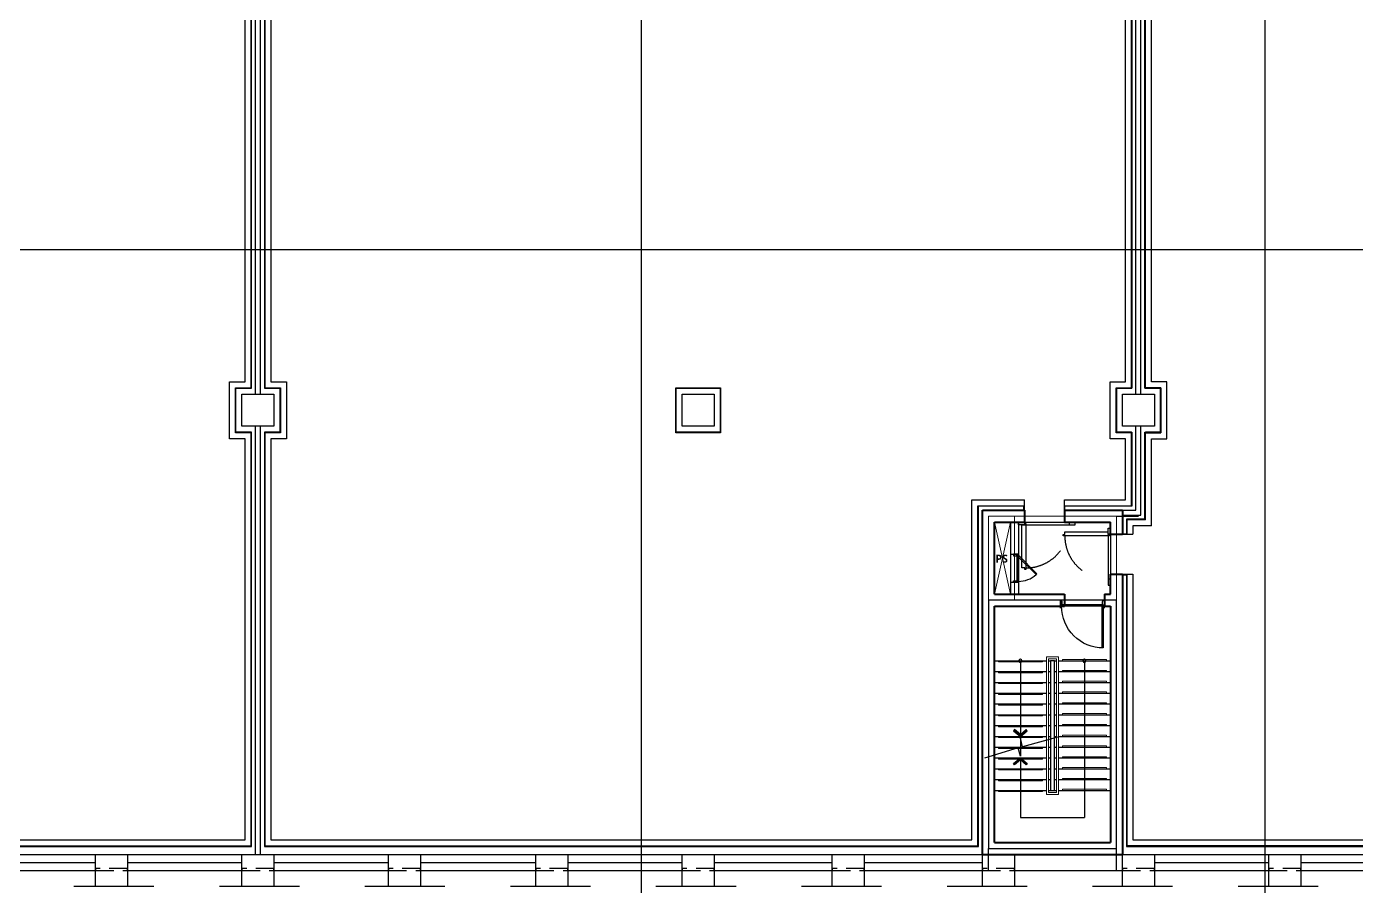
# Model space of a CAD drawing. Header units: millimetres. Extents: x 8456 to 190005487, y 619 to 455456909.
# Drawn here: x 200624 to 205741, y 151478 to 154787 of the extents above; entities that cross this region are included whole.
import ezdxf
from ezdxf.enums import TextEntityAlignment as Align

# ---------------------------------------------------------------- set-up
doc = ezdxf.new("R2010")
doc.units = ezdxf.units.MM
doc.header["$LTSCALE"] = 400
doc.header["$MEASUREMENT"] = 0
for name, pattern in [('CEN', [62, 60, -1, 0, -1]), ('HID', [2, 1.1, -0.9]), ('HIDDEN', [0.375, 0.25, -0.125]), ('XR-평면도$0$CEN', [62, 60, -1, 0, -1]), ('XR-평면도$0$HID', [2, 1.1, -0.9])]:
    doc.linetypes.add(name, pattern=pattern)
doc.layers.get('0').update_dxf_attribs({"linetype": 'CONTINUOUS'})
doc.layers.get('Defpoints').update_dxf_attribs({"color": 153, "linetype": 'CONTINUOUS'})
for name, color, linetype in [('A-DOOR', 4, 'CONTINUOUS'), ('CEN', 1, 'CEN'), ('COL', 2, 'CONTINUOUS'), ('FIN', 5, 'CONTINUOUS'), ('HID', 3, 'HID'), ('WAL', 3, 'CONTINUOUS'), ('WALL', 4, 'CONTINUOUS'), ('석고보드', 4, 'CONTINUOUS'), ('저온단열', 160, 'CONTINUOUS'), ('충돌방지대', 6, 'CONTINUOUS')]:
    doc.layers.add(name, color=color, linetype=linetype)
doc.layers.add('Defpoint', color=161, linetype='CONTINUOUS', plot=False)
for name, color, linetype, lineweight in [('XR-평면도$0$A-AXIS-LINE', 1, 'XR-평면도$0$CEN', 15), ('XR-평면도$0$A-CONC-LIN1', 2, 'CONTINUOUS', 40), ('XR-평면도$0$A-DWXK-OPEN', 1, 'XR-평면도$0$HID', 15), ('XR-평면도$0$A-DWXM-DOOR', 4, 'CONTINUOUS', 25), ('XR-평면도$0$A-SSXK-LEAD', 7, 'CONTINUOUS', 25), ('XR-평면도$0$A-SSXM-STAIR', 7, 'CONTINUOUS', 25), ('XR-평면도$0$A-SSXS-HAND', 6, 'CONTINUOUS', 20), ('XR-평면도$0$A-SSXS-NONS', 8, 'CONTINUOUS', 18), ('XR-평면도$0$A-WAXM-BLOC', 3, 'CONTINUOUS', 25)]:
    doc.layers.add(name, color=color, linetype=linetype, lineweight=lineweight)
doc.styles.add('SH_대대리576', font='')
doc.styles.get('SH_대대리576').set_extended_font_data('NanumGothic', bold=True)

# ---------------------------------------------------------------- blocks, each defined once
blk = doc.blocks.new('A$C2DB436D3')
at = {"color": 8}
for p, q in [((18352.4, 11915.4, 2515.7), (18347.6, 11909.8, 2515.7)), ((18347.6, 11909.8, 2515.7), (18384.5, 11878.6, 2515.7)), ((18384.5, 11888.2, 2515.7), (18352.4, 11915.4, 2515.7)), ((18416.7, 11915.4, 2515.7), (18384.5, 11888.2, 2515.7)), ((18384.5, 11878.6, 2515.7), (18421.5, 11909.8, 2515.7)), ((18421.5, 11909.8, 2515.7), (18416.7, 11915.4, 2515.7)), ((18347.6, 11728.5, 2515.7), (18384.5, 11759.8, 2515.7)), ((18352.4, 11722.9, 2515.7), (18347.6, 11728.5, 2515.7)), ((18384.5, 11750.1, 2515.7), (18352.4, 11722.9, 2515.7)), ((18384.5, 11759.8, 2515.7), (18421.5, 11728.5, 2515.7)), ((18416.7, 11722.9, 2515.7), (18384.5, 11750.1, 2515.7)), ((18421.5, 11728.5, 2515.7), (18416.7, 11722.9, 2515.7))]:
    blk.add_line(p, q, dxfattribs=at)
for points in [[(18384.5, 11888.2, 2515.7), (18384.5, 11878.6, 2515.7), (18352.4, 11915.4, 2515.7), (18347.6, 11909.8, 2515.7)], [(18416.7, 11915.4, 2515.7), (18421.5, 11909.8, 2515.7), (18384.5, 11888.2, 2515.7), (18384.5, 11878.6, 2515.7)], [(18384.5, 11750.1, 2515.7), (18384.5, 11759.8, 2515.7), (18352.4, 11722.9, 2515.7), (18347.6, 11728.5, 2515.7)], [(18416.7, 11722.9, 2515.7), (18421.5, 11728.5, 2515.7), (18384.5, 11750.1, 2515.7), (18384.5, 11759.8, 2515.7)]]:
    blk.add_solid(points, dxfattribs=at)
at = {"layer": 'A-DOOR', "color": 8}
for p, q in [((18406.5, 13055.6, 2515.7), (18652.9, 13055.6, 2515.7)), ((18406.5, 13042.4, 2515.7), (18652.9, 13042.4, 2515.7)), ((18866.3, 12989.6, 2515.7), (18866.3, 12743.2, 2515.7)), ((18879.5, 12989.6, 2515.7), (18879.5, 12743.2, 2515.7))]:
    blk.add_line(p, q, dxfattribs=at)
at = {"layer": 'A-DOOR', "color": 8, "elevation": 2515.7}
for points in [[(18373.5, 13055.6), (18406.5, 13055.6), (18406.5, 13042.4), (18373.5, 13042.4)], [(18685.9, 13055.6), (18652.9, 13055.6), (18652.9, 13042.4), (18685.9, 13042.4)], [(18879.5, 13022.6), (18879.5, 12989.6), (18866.3, 12989.6), (18866.3, 13022.6)], [(18879.5, 12710.2), (18879.5, 12743.2), (18866.3, 12743.2), (18866.3, 12710.2)]]:
    blk.add_lwpolyline(points, close=True, dxfattribs=at)
for points in [[(18408.5, 12795.8), (18408.5, 12804.6), (18393.3, 12804.6), (18393.3, 13040.8), (18408.5, 13040.8), (18408.5, 13049.6), (18415.3, 13049.6), (18415.3, 12795.8), (18408.5, 12795.8)], [(18619.8, 12987.6), (18628.6, 12987.6), (18628.6, 13002.8), (18864.8, 13002.8), (18864.8, 12987.6), (18873.6, 12987.6), (18873.6, 12980.8), (18619.8, 12980.8), (18619.8, 12987.6)]]:
    blk.add_lwpolyline(points, dxfattribs=at)
at = {"layer": 'A-DOOR', "color": 8, "linetype": 'HID', "ltscale": 0.5}
for centre, start, end in [((18415.3, 13042.4, 2515.7), 270, 0), ((18866.3, 12980.8, 2515.7), 180, 270)]:
    blk.add_arc(centre, 237.6, start, end, dxfattribs=at)
at = {"layer": 'CEN', "color": 8}
for p, q in [((18912.5, 13088.6, 2515.7), (19033.5, 13088.6, 2515.7)), ((18208.5, 11141.6, 2515.7), (18208.5, 11262.6, 2515.7)), ((18912.5, 11141.6, 2515.7), (18912.5, 11262.6, 2515.7))]:
    blk.add_line(p, q, dxfattribs=at)
at = {"layer": 'COL', "color": 8}
for p, q in [((14105.5, 13759.6, 2515.7), (14281.5, 13759.6, 2515.7)), ((14105.5, 13583.6, 2515.7), (14105.5, 13759.6, 2515.7)), ((14281.5, 13759.6, 2515.7), (14281.5, 13583.6, 2515.7)), ((16525.5, 13759.6, 2515.7), (16701.5, 13759.6, 2515.7)), ((16525.5, 13583.6, 2515.7), (16525.5, 13759.6, 2515.7)), ((16701.5, 13759.6, 2515.7), (16701.5, 13583.6, 2515.7)), ((18945.5, 13759.6, 2515.7), (19121.5, 13759.6, 2515.7)), ((18945.5, 13583.6, 2515.7), (18945.5, 13759.6, 2515.7)), ((19121.5, 13759.6, 2515.7), (19121.5, 13583.6, 2515.7)), ((14281.5, 13583.6, 2515.7), (14105.5, 13583.6, 2515.7)), ((16701.5, 13583.6, 2515.7), (16525.5, 13583.6, 2515.7)), ((19121.5, 13583.6, 2515.7), (18945.5, 13583.6, 2515.7)), ((13300.3, 11229.6, 2515.7), (13476.3, 11229.6, 2515.7)), ((13300.3, 11053.6, 2515.7), (13300.3, 11229.6, 2515.7)), ((13476.3, 11229.6, 2515.7), (13476.3, 11053.6, 2515.7)), ((14105.5, 11229.6, 2515.7), (14281.5, 11229.6, 2515.7)), ((14105.5, 11053.6, 2515.7), (14105.5, 11229.6, 2515.7)), ((14281.5, 11229.6, 2515.7), (14281.5, 11053.6, 2515.7)), ((14910.7, 11229.6, 2515.7), (15086.7, 11229.6, 2515.7)), ((14910.7, 11053.6, 2515.7), (14910.7, 11229.6, 2515.7)), ((15086.7, 11229.6, 2515.7), (15086.7, 11053.6, 2515.7)), ((15720.3, 11229.6, 2515.7), (15896.3, 11229.6, 2515.7)), ((15720.3, 11053.6, 2515.7), (15720.3, 11229.6, 2515.7)), ((15896.3, 11229.6, 2515.7), (15896.3, 11053.6, 2515.7)), ((16525.5, 11229.6, 2515.7), (16701.5, 11229.6, 2515.7)), ((16525.5, 11053.6, 2515.7), (16525.5, 11229.6, 2515.7)), ((16701.5, 11229.6, 2515.7), (16701.5, 11053.6, 2515.7)), ((17350.5, 11229.6, 2515.7), (17526.5, 11229.6, 2515.7)), ((17350.5, 11053.6, 2515.7), (17350.5, 11229.6, 2515.7)), ((17526.5, 11229.6, 2515.7), (17526.5, 11053.6, 2515.7)), ((18175.5, 11229.6, 2515.7), (18351.5, 11229.6, 2515.7)), ((18175.5, 11053.6, 2515.7), (18175.5, 11229.6, 2515.7)), ((18351.5, 11229.6, 2515.7), (18351.5, 11053.6, 2515.7)), ((18945.5, 11229.6, 2515.7), (19121.5, 11229.6, 2515.7)), ((18945.5, 11053.6, 2515.7), (18945.5, 11229.6, 2515.7)), ((19121.5, 11229.6, 2515.7), (19121.5, 11053.6, 2515.7)), ((19750.7, 11229.6, 2515.7), (19926.7, 11229.6, 2515.7)), ((19750.7, 11053.6, 2515.7), (19750.7, 11229.6, 2515.7)), ((19926.7, 11229.6, 2515.7), (19926.7, 11053.6, 2515.7)), ((12666.7, 11141.6, 2515.7), (13300.3, 11141.6, 2515.7)), ((13476.3, 11141.6, 2515.7), (14105.5, 11141.6, 2515.7)), ((14281.5, 11141.6, 2515.7), (14910.7, 11141.6, 2515.7)), ((15086.7, 11141.6, 2515.7), (15720.3, 11141.6, 2515.7)), ((15896.3, 11141.6, 2515.7), (16525.5, 11141.6, 2515.7)), ((16701.5, 11141.6, 2515.7), (17350.5, 11141.6, 2515.7)), ((17526.5, 11141.6, 2515.7), (18175.5, 11141.6, 2515.7)), ((18351.5, 11141.6, 2515.7), (18945.5, 11141.6, 2515.7)), ((19121.5, 11141.6, 2515.7), (19750.7, 11141.6, 2515.7)), ((19926.7, 11141.6, 2515.7), (20560.3, 11141.6, 2515.7)), ((13476.3, 11053.6, 2515.7), (13300.3, 11053.6, 2515.7)), ((14281.5, 11053.6, 2515.7), (14105.5, 11053.6, 2515.7)), ((15086.7, 11053.6, 2515.7), (14910.7, 11053.6, 2515.7)), ((15896.3, 11053.6, 2515.7), (15720.3, 11053.6, 2515.7)), ((16701.5, 11053.6, 2515.7), (16525.5, 11053.6, 2515.7)), ((17526.5, 11053.6, 2515.7), (17350.5, 11053.6, 2515.7)), ((18351.5, 11053.6, 2515.7), (18175.5, 11053.6, 2515.7)), ((19121.5, 11053.6, 2515.7), (18945.5, 11053.6, 2515.7)), ((19926.7, 11053.6, 2515.7), (19750.7, 11053.6, 2515.7))]:
    blk.add_line(p, q, dxfattribs=at)
at = {"layer": 'Defpoint', "color": 8}
for p, q in [((18912.5, 12626.6, 2515.7), (18208.5, 12626.6, 2515.7)), ((18208.5, 12626.6, 2515.7), (18208.5, 11262.6, 2515.7)), ((18912.5, 11262.6, 2515.7), (18912.5, 12626.6, 2515.7)), ((18208.5, 11262.6, 2515.7), (18912.5, 11262.6, 2515.7))]:
    blk.add_line(p, q, dxfattribs=at)
at = {"layer": 'Defpoints', "color": 8}
for p, q in [((18329.5, 12879.6, 2515.7), (18373.5, 12879.6, 2515.7)), ((18365.8, 12874.4, 2515.7), (18365.8, 12730.7, 2515.7)), ((18373.5, 12730.7, 2515.7), (18373.5, 12874.4, 2515.7)), ((18329.5, 12725.6, 2515.7), (18373.5, 12725.6, 2515.7)), ((18604.5, 12582.6, 2515.7), (18604.5, 12626.6, 2515.7)), ((18846.5, 12582.6, 2515.7), (18846.5, 12626.6, 2515.7))]:
    blk.add_line(p, q, dxfattribs=at)
at = {"layer": 'FIN', "color": 8, "linetype": 'HIDDEN'}
for p, q in [((13300.3, 11152.6, 2515.7), (13300.3, 11141.6, 2515.7)), ((13476.3, 11152.6, 2515.7), (13300.3, 11152.6, 2515.7)), ((13300.3, 11141.6, 2515.7), (13476.3, 11141.6, 2515.7)), ((13476.3, 11141.6, 2515.7), (13476.3, 11152.6, 2515.7)), ((14105.5, 11152.6, 2515.7), (14105.5, 11141.6, 2515.7)), ((14281.5, 11152.6, 2515.7), (14105.5, 11152.6, 2515.7)), ((14105.5, 11141.6, 2515.7), (14281.5, 11141.6, 2515.7)), ((14281.5, 11141.6, 2515.7), (14281.5, 11152.6, 2515.7)), ((14910.7, 11152.6, 2515.7), (14910.7, 11141.6, 2515.7)), ((15086.7, 11152.6, 2515.7), (14910.7, 11152.6, 2515.7)), ((14910.7, 11141.6, 2515.7), (15086.7, 11141.6, 2515.7)), ((15086.7, 11141.6, 2515.7), (15086.7, 11152.6, 2515.7)), ((15720.3, 11152.6, 2515.7), (15720.3, 11141.6, 2515.7)), ((15896.3, 11152.6, 2515.7), (15720.3, 11152.6, 2515.7)), ((15720.3, 11141.6, 2515.7), (15896.3, 11141.6, 2515.7)), ((15896.3, 11141.6, 2515.7), (15896.3, 11152.6, 2515.7)), ((16525.5, 11152.6, 2515.7), (16525.5, 11141.6, 2515.7)), ((16701.5, 11152.6, 2515.7), (16525.5, 11152.6, 2515.7)), ((16525.5, 11141.6, 2515.7), (16701.5, 11141.6, 2515.7)), ((16701.5, 11141.6, 2515.7), (16701.5, 11152.6, 2515.7)), ((17350.5, 11152.6, 2515.7), (17350.5, 11141.6, 2515.7)), ((17526.5, 11152.6, 2515.7), (17350.5, 11152.6, 2515.7)), ((17350.5, 11141.6, 2515.7), (17526.5, 11141.6, 2515.7)), ((17526.5, 11141.6, 2515.7), (17526.5, 11152.6, 2515.7)), ((18175.5, 11152.6, 2515.7), (18175.5, 11141.6, 2515.7)), ((18351.5, 11152.6, 2515.7), (18175.5, 11152.6, 2515.7)), ((18175.5, 11141.6, 2515.7), (18351.5, 11141.6, 2515.7)), ((18351.5, 11141.6, 2515.7), (18351.5, 11152.6, 2515.7)), ((18945.5, 11152.6, 2515.7), (18945.5, 11141.6, 2515.7)), ((19121.5, 11152.6, 2515.7), (18945.5, 11152.6, 2515.7)), ((18945.5, 11141.6, 2515.7), (19121.5, 11141.6, 2515.7)), ((19121.5, 11141.6, 2515.7), (19121.5, 11152.6, 2515.7)), ((19750.7, 11152.6, 2515.7), (19750.7, 11141.6, 2515.7)), ((19926.7, 11152.6, 2515.7), (19750.7, 11152.6, 2515.7)), ((19750.7, 11141.6, 2515.7), (19926.7, 11141.6, 2515.7)), ((19926.7, 11141.6, 2515.7), (19926.7, 11152.6, 2515.7))]:
    blk.add_line(p, q, dxfattribs=at)
at = {"layer": 'HID', "color": 8}
blk.add_line((31221.5, 11053.6, 2515.7), (9265.5, 11053.6, 2515.7), dxfattribs=at)
at = {"layer": 'WAL', "color": 8}
for p, q in [((12666.7, 11229.6, 2515.7), (13300.3, 11229.6, 2515.7)), ((12666.7, 11185.6, 2515.7), (13300.3, 11185.6, 2515.7)), ((13476.3, 11229.6, 2515.7), (14105.5, 11229.6, 2515.7)), ((13476.3, 11185.6, 2515.7), (14105.5, 11185.6, 2515.7)), ((14281.5, 11229.6, 2515.7), (14910.7, 11229.6, 2515.7)), ((14281.5, 11185.6, 2515.7), (14910.7, 11185.6, 2515.7)), ((15086.7, 11229.6, 2515.7), (15720.3, 11229.6, 2515.7)), ((15086.7, 11185.6, 2515.7), (15720.3, 11185.6, 2515.7)), ((15896.3, 11229.6, 2515.7), (16525.5, 11229.6, 2515.7)), ((15896.3, 11185.6, 2515.7), (16525.5, 11185.6, 2515.7)), ((16701.5, 11229.6, 2515.7), (17350.5, 11229.6, 2515.7)), ((16701.5, 11185.6, 2515.7), (17350.5, 11185.6, 2515.7)), ((17526.5, 11229.6, 2515.7), (18175.5, 11229.6, 2515.7)), ((17526.5, 11185.6, 2515.7), (18175.5, 11185.6, 2515.7)), ((19121.5, 11229.6, 2515.7), (19750.7, 11229.6, 2515.7)), ((19121.5, 11185.6, 2515.7), (19750.7, 11185.6, 2515.7)), ((19926.7, 11229.6, 2515.7), (20560.3, 11229.6, 2515.7)), ((19926.7, 11185.6, 2515.7), (20560.3, 11185.6, 2515.7))]:
    blk.add_line(p, q, dxfattribs=at)
at = {"layer": 'WALL', "color": 8}
for p, q in [((14179.8, 13759.6, 2515.7), (14179.8, 16003.6, 2515.7)), ((14207.3, 13759.6, 2515.7), (14207.3, 16003.6, 2515.7)), ((19019.8, 13759.6, 2515.7), (19019.8, 16003.6, 2515.7)), ((19047.3, 13759.6, 2515.7), (19047.3, 16003.6, 2515.7)), ((14179.8, 11229.6, 2515.7), (14179.8, 13583.6, 2515.7)), ((14207.3, 11229.6, 2515.7), (14207.3, 13583.6, 2515.7)), ((19019.8, 13121.6, 2515.7), (19019.8, 13583.6, 2515.7)), ((19047.3, 13094.1, 2515.7), (19047.3, 13583.6, 2515.7)), ((18945.5, 13121.6, 2515.7), (19019.8, 13121.6, 2515.7)), ((18945.5, 13094.1, 2515.7), (19047.3, 13094.1, 2515.7))]:
    blk.add_line(p, q, dxfattribs=at)
at = {"layer": 'XR-평면도$0$A-AXIS-LINE', "color": 8}
for p, q in [((18208.5, 13088.6, 2515.7), (18912.5, 13088.6, 2515.7)), ((18208.5, 11262.6, 2515.7), (18208.5, 13088.6, 2515.7)), ((18351.5, 13088.6, 2515.7), (18351.5, 12626.6, 2515.7)), ((18912.5, 13088.6, 2515.7), (18912.5, 11262.6, 2515.7)), ((18208.5, 12626.6, 2515.7), (18912.5, 12626.6, 2515.7)), ((18912.5, 11262.6, 2515.7), (18208.5, 11262.6, 2515.7))]:
    blk.add_line(p, q, dxfattribs=at)
at = {"layer": 'XR-평면도$0$A-CONC-LIN1', "color": 8}
for p, q in [((18175.5, 13121.6, 2515.7), (18406.5, 13121.6, 2515.7)), ((18175.5, 11229.6, 2515.7), (18175.5, 13121.6, 2515.7)), ((18406.5, 13121.6, 2515.7), (18406.5, 13055.6, 2515.7)), ((18626.5, 13121.6, 2515.7), (18945.5, 13121.6, 2515.7)), ((18626.5, 13121.6, 2515.7), (18626.5, 13055.6, 2515.7)), ((18945.5, 13121.6, 2515.7), (18945.5, 12989.6, 2515.7)), ((18241.5, 13055.6, 2515.7), (18406.5, 13055.6, 2515.7)), ((18241.5, 12659.6, 2515.7), (18241.5, 13055.6, 2515.7)), ((18626.5, 13055.6, 2515.7), (18879.5, 13055.6, 2515.7)), ((18879.5, 12989.6, 2515.7), (18879.5, 13055.6, 2515.7)), ((18879.5, 12989.6, 2515.7), (18945.5, 12989.6, 2515.7)), ((18879.5, 12769.6, 2515.7), (18945.5, 12769.6, 2515.7)), ((18879.5, 12659.6, 2515.7), (18879.5, 12769.6, 2515.7)), ((18945.5, 12769.6, 2515.7), (18945.5, 12571.6, 2515.7)), ((18241.5, 12659.6, 2515.7), (18626.5, 12659.6, 2515.7)), ((18626.5, 12659.6, 2515.7), (18626.5, 12593.6, 2515.7)), ((18846.5, 12659.6, 2515.7), (18879.5, 12659.6, 2515.7)), ((18846.5, 12659.6, 2515.7), (18846.5, 12593.6, 2515.7)), ((18241.5, 12593.6, 2515.7), (18626.5, 12593.6, 2515.7)), ((18241.5, 11295.6, 2515.7), (18241.5, 12593.6, 2515.7)), ((18846.5, 12593.6, 2515.7), (18879.5, 12593.6, 2515.7)), ((18879.5, 12593.6, 2515.7), (18879.5, 11295.6, 2515.7)), ((18945.5, 12593.6, 2515.7), (18945.5, 11229.6, 2515.7)), ((18241.5, 11295.6, 2515.7), (18879.5, 11295.6, 2515.7)), ((18175.5, 11229.6, 2515.7), (18945.5, 11229.6, 2515.7))]:
    blk.add_line(p, q, dxfattribs=at)
at = {"layer": 'XR-평면도$0$A-DWXK-OPEN', "color": 8, "ltscale": 50}
for p, q in [((18241.5, 13055.6, 2515.7), (18329.5, 12659.6, 2515.7)), ((18241.5, 12659.6, 2515.7), (18329.5, 13055.6, 2515.7))]:
    blk.add_line(p, q, dxfattribs=at)
at = {"layer": 'XR-평면도$0$A-DWXM-DOOR', "color": 8}
for p, q in [((18347.1, 12879.6, 2515.7), (18347.1, 12871.9, 2515.7)), ((18373.5, 12879.6, 2515.7), (18347.1, 12879.6, 2515.7)), ((18347.1, 12871.9, 2515.7), (18365.8, 12871.9, 2515.7)), ((18365.8, 12871.9, 2515.7), (18365.8, 12874.4, 2515.7)), ((18365.8, 12874.4, 2515.7), (18373.5, 12874.4, 2515.7)), ((18373.5, 12874.4, 2515.7), (18368.7, 12869.6, 2515.7)), ((18470.5, 12767.8, 2515.7), (18368.7, 12869.6, 2515.7)), ((18373.5, 12874.4, 2515.7), (18373.5, 12879.6, 2515.7)), ((18475.2, 12772.8, 2515.7), (18373.5, 12874.4, 2515.7)), ((18347.1, 12725.6, 2515.7), (18347.1, 12733.3, 2515.7)), ((18347.1, 12733.3, 2515.7), (18365.8, 12733.3, 2515.7)), ((18373.5, 12725.6, 2515.7), (18347.1, 12725.6, 2515.7)), ((18365.8, 12733.3, 2515.7), (18365.8, 12730.7, 2515.7)), ((18365.8, 12730.7, 2515.7), (18373.5, 12730.7, 2515.7)), ((18373.5, 12730.7, 2515.7), (18373.5, 12725.6, 2515.7)), ((18846.5, 12626.6, 2515.7), (18604.5, 12626.6, 2515.7)), ((18846.5, 12593.6, 2515.7), (18604.5, 12593.6, 2515.7)), ((18836.6, 12602.4, 2515.7), (18614.4, 12602.4, 2515.7))]:
    blk.add_line(p, q, dxfattribs=at)
at = {"layer": 'XR-평면도$0$A-DWXM-DOOR', "color": 8, "elevation": 2515.7}
blk.add_lwpolyline([(18475.2, 12772.8), (18470.5, 12767.8)], dxfattribs=at)
for points in [[(18604.5, 12593.6), (18611.1, 12593.6), (18611.1, 12602.4), (18614.4, 12602.4), (18614.4, 12617.8), (18611.1, 12626.6), (18604.5, 12626.6)], [(18839.9, 12364.8), (18833.3, 12364.8), (18833.3, 12593.6), (18839.9, 12593.6)], [(18846.5, 12593.6), (18839.9, 12593.6), (18839.9, 12602.4), (18836.6, 12602.4), (18836.6, 12617.8), (18839.9, 12626.6), (18846.5, 12626.6)]]:
    blk.add_lwpolyline(points, close=True, dxfattribs=at)
blk.add_lwpolyline([(18839.9, 12593.6), (18839.9, 12364.8, -0.414214), (18611.1, 12593.6, -1)], format="xyb", dxfattribs=at)
at = {"layer": 'XR-평면도$0$A-DWXM-DOOR', "color": 8}
blk.add_arc((18372.9, 12877.6, 2515.7), 147, 270.23454, 311.60843, dxfattribs=at)
at = {"layer": 'XR-평면도$0$A-SSXK-LEAD', "color": 8}
for p, q in [((18384.5, 12294.4, 2515.7), (18384.5, 11878.6, 2515.7)), ((18736.5, 12294.4, 2515.7), (18736.5, 11433.1, 2515.7)), ((18396.4, 11821.7, 2515.7), (18384.5, 11869.5, 2515.7)), ((18384.5, 11869.5, 2515.7), (18384.5, 11768.8, 2515.7)), ((18603, 11878.7, 2515.7), (18396.4, 11821.7, 2515.7)), ((18372.9, 11815.9, 2515.7), (18188.1, 11759.2, 2515.7)), ((18384.5, 11768.8, 2515.7), (18372.9, 11815.9, 2515.7)), ((18384.5, 11759.8, 2515.7), (18384.5, 11433.1, 2515.7)), ((18384.5, 11433.1, 2515.7), (18736.5, 11433.1, 2515.7))]:
    blk.add_line(p, q, dxfattribs=at)
for centre, start, end in [((18384.5, 12294.4, 2515.7), 90.00002, 270.00002), ((18384.5, 12294.4, 2515.7), 270.00002, 90.00002), ((18736.5, 12294.4, 2515.7), 90.00002, 270.00002), ((18736.5, 12294.4, 2515.7), 270.00002, 90.00002)]:
    blk.add_arc(centre, 8.25, start, end, dxfattribs=at)
at = {"layer": 'XR-평면도$0$A-SSXM-STAIR', "color": 8}
for p, q in [((18241.5, 12294.4, 2515.7), (18527.5, 12294.4, 2515.7)), ((18538.5, 12294.4, 2515.7), (18549.5, 12294.4, 2515.7)), ((18571.5, 12294.4, 2515.7), (18549.5, 12294.4, 2515.7)), ((18549.5, 12294.4, 2515.7), (18549.5, 11581.6, 2515.7)), ((18571.5, 12294.4, 2515.7), (18582.5, 12294.4, 2515.7)), ((18571.5, 11581.6, 2515.7), (18571.5, 12294.4, 2515.7)), ((18593.5, 12294.4, 2515.7), (18879.5, 12294.4, 2515.7)), ((18241.5, 12235, 2515.7), (18527.5, 12235, 2515.7)), ((18538.5, 12235, 2515.7), (18549.5, 12235, 2515.7)), ((18571.5, 12235, 2515.7), (18582.5, 12235, 2515.7)), ((18593.5, 12235, 2515.7), (18879.5, 12235, 2515.7)), ((18241.5, 12175.6, 2515.7), (18527.5, 12175.6, 2515.7)), ((18538.5, 12175.6, 2515.7), (18549.5, 12175.6, 2515.7)), ((18571.5, 12175.6, 2515.7), (18582.5, 12175.6, 2515.7)), ((18593.5, 12175.6, 2515.7), (18879.5, 12175.6, 2515.7)), ((18241.5, 12116.2, 2515.7), (18527.5, 12116.2, 2515.7)), ((18538.5, 12116.2, 2515.7), (18549.5, 12116.2, 2515.7)), ((18571.5, 12116.2, 2515.7), (18582.5, 12116.2, 2515.7)), ((18593.5, 12116.2, 2515.7), (18879.5, 12116.2, 2515.7)), ((18241.5, 12056.8, 2515.7), (18527.5, 12056.8, 2515.7)), ((18241.5, 11997.4, 2515.7), (18527.5, 11997.4, 2515.7)), ((18538.5, 12056.8, 2515.7), (18549.5, 12056.8, 2515.7)), ((18538.5, 11997.4, 2515.7), (18549.5, 11997.4, 2515.7)), ((18571.5, 12056.8, 2515.7), (18582.5, 12056.8, 2515.7)), ((18571.5, 11997.4, 2515.7), (18582.5, 11997.4, 2515.7)), ((18593.5, 12056.8, 2515.7), (18879.5, 12056.8, 2515.7)), ((18593.5, 11997.4, 2515.7), (18879.5, 11997.4, 2515.7)), ((18241.5, 11938, 2515.7), (18527.5, 11938, 2515.7)), ((18538.5, 11938, 2515.7), (18549.5, 11938, 2515.7)), ((18571.5, 11938, 2515.7), (18582.5, 11938, 2515.7)), ((18593.5, 11938, 2515.7), (18879.5, 11938, 2515.7)), ((18241.5, 11878.6, 2515.7), (18527.5, 11878.6, 2515.7)), ((18538.5, 11878.6, 2515.7), (18549.5, 11878.6, 2515.7)), ((18571.5, 11878.6, 2515.7), (18582.5, 11878.6, 2515.7)), ((18593.5, 11878.6, 2515.7), (18879.5, 11878.6, 2515.7)), ((18241.5, 11819.2, 2515.7), (18527.5, 11819.2, 2515.7)), ((18538.5, 11819.2, 2515.7), (18549.5, 11819.2, 2515.7)), ((18571.5, 11819.2, 2515.7), (18582.5, 11819.2, 2515.7)), ((18593.5, 11819.2, 2515.7), (18879.5, 11819.2, 2515.7)), ((18241.5, 11759.8, 2515.7), (18527.5, 11759.8, 2515.7)), ((18241.5, 11700.4, 2515.7), (18527.5, 11700.4, 2515.7)), ((18538.5, 11759.8, 2515.7), (18549.5, 11759.8, 2515.7)), ((18538.5, 11700.4, 2515.7), (18549.5, 11700.4, 2515.7)), ((18571.5, 11759.8, 2515.7), (18582.5, 11759.8, 2515.7)), ((18571.5, 11700.4, 2515.7), (18582.5, 11700.4, 2515.7)), ((18593.5, 11759.8, 2515.7), (18879.5, 11759.8, 2515.7)), ((18593.5, 11700.4, 2515.7), (18879.5, 11700.4, 2515.7)), ((18241.5, 11641, 2515.7), (18527.5, 11641, 2515.7)), ((18538.5, 11641, 2515.7), (18549.5, 11641, 2515.7)), ((18571.5, 11641, 2515.7), (18582.5, 11641, 2515.7)), ((18593.5, 11641, 2515.7), (18879.5, 11641, 2515.7)), ((18241.5, 11581.6, 2515.7), (18527.5, 11581.6, 2515.7)), ((18538.5, 11581.6, 2515.7), (18549.5, 11581.6, 2515.7)), ((18549.5, 11581.6, 2515.7), (18571.5, 11581.6, 2515.7)), ((18571.5, 11581.6, 2515.7), (18582.5, 11581.6, 2515.7)), ((18593.5, 11581.6, 2515.7), (18879.5, 11581.6, 2515.7))]:
    blk.add_line(p, q, dxfattribs=at)
at = {"layer": 'XR-평면도$0$A-SSXS-HAND', "color": 8}
for p, q in [((18527.5, 12316.4, 2515.7), (18593.5, 12316.4, 2515.7)), ((18527.5, 11559.6, 2515.7), (18527.5, 12316.4, 2515.7)), ((18538.5, 12305.4, 2515.7), (18582.5, 12305.4, 2515.7)), ((18538.5, 11570.6, 2515.7), (18538.5, 12305.4, 2515.7)), ((18582.5, 12305.4, 2515.7), (18582.5, 11570.6, 2515.7)), ((18593.5, 12316.4, 2515.7), (18593.5, 11559.6, 2515.7)), ((18593.5, 11559.6, 2515.7), (18527.5, 11559.6, 2515.7)), ((18582.5, 11570.6, 2515.7), (18538.5, 11570.6, 2515.7))]:
    blk.add_line(p, q, dxfattribs=at)
at = {"layer": 'XR-평면도$0$A-SSXS-NONS', "color": 8}
for p, q in [((18263.5, 12294.4, 2515.7), (18263.5, 12287.8, 2515.7)), ((18263.5, 12287.8, 2515.7), (18505.5, 12287.8, 2515.7)), ((18505.5, 12287.8, 2515.7), (18505.5, 12294.4, 2515.7)), ((18615.5, 12294.4, 2515.7), (18615.5, 12301, 2515.7)), ((18615.5, 12301, 2515.7), (18857.5, 12301, 2515.7)), ((18857.5, 12301, 2515.7), (18857.5, 12294.4, 2515.7)), ((18263.5, 12235, 2515.7), (18263.5, 12228.4, 2515.7)), ((18263.5, 12228.4, 2515.7), (18505.5, 12228.4, 2515.7)), ((18505.5, 12228.4, 2515.7), (18505.5, 12235, 2515.7)), ((18615.5, 12235, 2515.7), (18615.5, 12241.6, 2515.7)), ((18615.5, 12241.6, 2515.7), (18857.5, 12241.6, 2515.7)), ((18857.5, 12241.6, 2515.7), (18857.5, 12235, 2515.7)), ((18263.5, 12175.6, 2515.7), (18263.5, 12169, 2515.7)), ((18263.5, 12169, 2515.7), (18505.5, 12169, 2515.7)), ((18505.5, 12169, 2515.7), (18505.5, 12175.6, 2515.7)), ((18615.5, 12175.6, 2515.7), (18615.5, 12182.2, 2515.7)), ((18615.5, 12182.2, 2515.7), (18857.5, 12182.2, 2515.7)), ((18857.5, 12182.2, 2515.7), (18857.5, 12175.6, 2515.7)), ((18263.5, 12116.2, 2515.7), (18263.5, 12109.6, 2515.7)), ((18263.5, 12109.6, 2515.7), (18505.5, 12109.6, 2515.7)), ((18505.5, 12109.6, 2515.7), (18505.5, 12116.2, 2515.7)), ((18615.5, 12116.2, 2515.7), (18615.5, 12122.8, 2515.7)), ((18615.5, 12122.8, 2515.7), (18857.5, 12122.8, 2515.7)), ((18615.5, 12056.8, 2515.7), (18615.5, 12063.4, 2515.7)), ((18615.5, 12063.4, 2515.7), (18857.5, 12063.4, 2515.7)), ((18857.5, 12122.8, 2515.7), (18857.5, 12116.2, 2515.7)), ((18857.5, 12063.4, 2515.7), (18857.5, 12056.8, 2515.7)), ((18263.5, 12056.8, 2515.7), (18263.5, 12050.2, 2515.7)), ((18263.5, 12050.2, 2515.7), (18505.5, 12050.2, 2515.7)), ((18263.5, 11997.4, 2515.7), (18263.5, 11990.8, 2515.7)), ((18263.5, 11990.8, 2515.7), (18505.5, 11990.8, 2515.7)), ((18505.5, 12050.2, 2515.7), (18505.5, 12056.8, 2515.7)), ((18505.5, 11990.8, 2515.7), (18505.5, 11997.4, 2515.7)), ((18615.5, 11997.4, 2515.7), (18615.5, 12004, 2515.7)), ((18615.5, 12004, 2515.7), (18857.5, 12004, 2515.7)), ((18857.5, 12004, 2515.7), (18857.5, 11997.4, 2515.7)), ((18263.5, 11938, 2515.7), (18263.5, 11931.4, 2515.7)), ((18263.5, 11931.4, 2515.7), (18505.5, 11931.4, 2515.7)), ((18505.5, 11931.4, 2515.7), (18505.5, 11938, 2515.7)), ((18615.5, 11938, 2515.7), (18615.5, 11944.6, 2515.7)), ((18615.5, 11944.6, 2515.7), (18857.5, 11944.6, 2515.7)), ((18857.5, 11944.6, 2515.7), (18857.5, 11938, 2515.7)), ((18263.5, 11878.6, 2515.7), (18263.5, 11872, 2515.7)), ((18263.5, 11872, 2515.7), (18505.5, 11872, 2515.7)), ((18505.5, 11872, 2515.7), (18505.5, 11878.6, 2515.7)), ((18615.5, 11878.6, 2515.7), (18615.5, 11885.2, 2515.7)), ((18615.5, 11885.2, 2515.7), (18857.5, 11885.2, 2515.7)), ((18857.5, 11885.2, 2515.7), (18857.5, 11878.6, 2515.7)), ((18263.5, 11819.2, 2515.7), (18263.5, 11812.6, 2515.7)), ((18263.5, 11812.6, 2515.7), (18505.5, 11812.6, 2515.7)), ((18505.5, 11812.6, 2515.7), (18505.5, 11819.2, 2515.7)), ((18615.5, 11819.2, 2515.7), (18615.5, 11825.8, 2515.7)), ((18615.5, 11825.8, 2515.7), (18857.5, 11825.8, 2515.7)), ((18857.5, 11825.8, 2515.7), (18857.5, 11819.2, 2515.7)), ((18263.5, 11759.8, 2515.7), (18263.5, 11753.2, 2515.7)), ((18263.5, 11753.2, 2515.7), (18505.5, 11753.2, 2515.7)), ((18263.5, 11700.4, 2515.7), (18263.5, 11693.8, 2515.7)), ((18505.5, 11753.2, 2515.7), (18505.5, 11759.8, 2515.7)), ((18505.5, 11693.8, 2515.7), (18505.5, 11700.4, 2515.7)), ((18615.5, 11759.8, 2515.7), (18615.5, 11766.4, 2515.7)), ((18615.5, 11766.4, 2515.7), (18857.5, 11766.4, 2515.7)), ((18615.5, 11700.4, 2515.7), (18615.5, 11707, 2515.7)), ((18615.5, 11707, 2515.7), (18857.5, 11707, 2515.7)), ((18857.5, 11766.4, 2515.7), (18857.5, 11759.8, 2515.7)), ((18857.5, 11707, 2515.7), (18857.5, 11700.4, 2515.7)), ((18263.5, 11693.8, 2515.7), (18505.5, 11693.8, 2515.7)), ((18263.5, 11641, 2515.7), (18263.5, 11634.4, 2515.7)), ((18263.5, 11634.4, 2515.7), (18505.5, 11634.4, 2515.7)), ((18505.5, 11634.4, 2515.7), (18505.5, 11641, 2515.7)), ((18615.5, 11641, 2515.7), (18615.5, 11647.6, 2515.7)), ((18615.5, 11647.6, 2515.7), (18857.5, 11647.6, 2515.7)), ((18857.5, 11647.6, 2515.7), (18857.5, 11641, 2515.7)), ((18263.5, 11581.6, 2515.7), (18263.5, 11575, 2515.7)), ((18263.5, 11575, 2515.7), (18505.5, 11575, 2515.7)), ((18505.5, 11575, 2515.7), (18505.5, 11581.6, 2515.7)), ((18615.5, 11581.6, 2515.7), (18615.5, 11588.2, 2515.7)), ((18615.5, 11588.2, 2515.7), (18857.5, 11588.2, 2515.7)), ((18857.5, 11588.2, 2515.7), (18857.5, 11581.6, 2515.7))]:
    blk.add_line(p, q, dxfattribs=at)
at = {"layer": 'XR-평면도$0$A-WAXM-BLOC', "color": 8}
for p, q in [((18329.5, 13055.6, 2515.7), (18329.5, 12659.6, 2515.7)), ((18373.5, 13055.6, 2515.7), (18373.5, 12659.6, 2515.7)), ((18329.5, 12879.6, 2515.7), (18373.5, 12879.6, 2515.7)), ((18329.5, 12725.6, 2515.7), (18373.5, 12725.6, 2515.7))]:
    blk.add_line(p, q, dxfattribs=at)
at = {"layer": '석고보드', "color": 8}
for p, q in [((14155.6, 13794.8, 2515.7), (14155.6, 15968.4, 2515.7)), ((14231.5, 15968.4, 2515.7), (14231.5, 13794.8, 2515.7)), ((18995.6, 13794.8, 2515.7), (18995.6, 15968.4, 2515.7)), ((19071.5, 13794.8, 2515.7), (19071.5, 15968.4, 2515.7)), ((14070.3, 13548.4, 2515.7), (14070.3, 13794.8, 2515.7)), ((14070.3, 13794.8, 2515.7), (14155.6, 13794.8, 2515.7)), ((14231.5, 13794.8, 2515.7), (14316.7, 13794.8, 2515.7)), ((14316.7, 13794.8, 2515.7), (14316.7, 13548.4, 2515.7)), ((16490.3, 13794.8, 2515.7), (16736.7, 13794.8, 2515.7)), ((16490.3, 13548.4, 2515.7), (16490.3, 13794.8, 2515.7)), ((16736.7, 13794.8, 2515.7), (16736.7, 13548.4, 2515.7)), ((18910.3, 13548.4, 2515.7), (18910.3, 13794.8, 2515.7)), ((18910.3, 13794.8, 2515.7), (18995.6, 13794.8, 2515.7)), ((18910.3, 13548.4, 2515.7), (18910.3, 13794.8, 2515.7)), ((18910.3, 13794.8, 2515.7), (18995.6, 13794.8, 2515.7)), ((19156.7, 13794.8, 2515.7), (19071.5, 13794.8, 2515.7)), ((19071.5, 13794.8, 2515.7), (19156.7, 13794.8, 2515.7)), ((19156.7, 13548.4, 2515.7), (19156.7, 13794.8, 2515.7)), ((19156.7, 13794.8, 2515.7), (19156.7, 13548.4, 2515.7)), ((14155.6, 13548.4, 2515.7), (14070.3, 13548.4, 2515.7)), ((14155.6, 11275.8, 2515.7), (14155.6, 13548.4, 2515.7)), ((14316.7, 13548.4, 2515.7), (14231.5, 13548.4, 2515.7)), ((14231.5, 13548.4, 2515.7), (14231.5, 11275.8, 2515.7)), ((16736.7, 13548.4, 2515.7), (16490.3, 13548.4, 2515.7)), ((18995.6, 13548.4, 2515.7), (18910.3, 13548.4, 2515.7)), ((18995.6, 13548.4, 2515.7), (18910.3, 13548.4, 2515.7)), ((18995.6, 13145.8, 2515.7), (18995.6, 13548.4, 2515.7)), ((19071.5, 13069.9, 2515.7), (19071.5, 13548.4, 2515.7)), ((19071.5, 13548.4, 2515.7), (19156.7, 13548.4, 2515.7)), ((19156.7, 13548.4, 2515.7), (19071.5, 13548.4, 2515.7)), ((18151.3, 13145.8, 2515.7), (18406.5, 13145.8, 2515.7)), ((18151.3, 11275.8, 2515.7), (18151.3, 13145.8, 2515.7)), ((18406.5, 13121.6, 2515.7), (18406.5, 13145.8, 2515.7)), ((18626.5, 13145.8, 2515.7), (18995.6, 13145.8, 2515.7)), ((18626.5, 13121.6, 2515.7), (18626.5, 13145.8, 2515.7)), ((18969.7, 13069.9, 2515.7), (18969.7, 12989.6, 2515.7)), ((19071.5, 13069.9, 2515.7), (18969.7, 13069.9, 2515.7)), ((18945.5, 12989.6, 2515.7), (18969.7, 12989.6, 2515.7)), ((18945.5, 12769.6, 2515.7), (18969.7, 12769.6, 2515.7)), ((18969.7, 12769.6, 2515.7), (18969.7, 11275.8, 2515.7)), ((10235.7, 11275.8, 2515.7), (14155.6, 11275.8, 2515.7)), ((14231.5, 11275.8, 2515.7), (18151.3, 11275.8, 2515.7)), ((26255.6, 11275.8, 2515.7), (18969.7, 11275.8, 2515.7))]:
    blk.add_line(p, q, dxfattribs=at)
at = {"layer": '저온단열', "color": 8}
for p, q in [((14157.8, 13792.6, 2515.7), (14157.8, 15970.6, 2515.7)), ((14229.3, 15970.6, 2515.7), (14229.3, 13792.6, 2515.7)), ((18997.8, 15970.6, 2515.7), (18997.8, 13792.6, 2515.7)), ((19069.3, 13792.6, 2515.7), (19069.3, 15970.6, 2515.7)), ((14072.5, 13550.6, 2515.7), (14072.5, 13792.6, 2515.7)), ((14072.5, 13792.6, 2515.7), (14157.8, 13792.6, 2515.7)), ((14229.3, 13792.6, 2515.7), (14314.5, 13792.6, 2515.7)), ((14314.5, 13792.6, 2515.7), (14314.5, 13550.6, 2515.7)), ((16492.5, 13792.6, 2515.7), (16734.5, 13792.6, 2515.7)), ((16492.5, 13550.6, 2515.7), (16492.5, 13792.6, 2515.7)), ((16734.5, 13792.6, 2515.7), (16734.5, 13550.6, 2515.7)), ((18997.8, 13792.6, 2515.7), (18912.5, 13792.6, 2515.7)), ((18912.5, 13792.6, 2515.7), (18912.5, 13550.6, 2515.7)), ((18912.5, 13550.6, 2515.7), (18912.5, 13792.6, 2515.7)), ((18912.5, 13792.6, 2515.7), (18997.8, 13792.6, 2515.7)), ((19154.5, 13792.6, 2515.7), (19069.3, 13792.6, 2515.7)), ((19069.3, 13792.6, 2515.7), (19154.5, 13792.6, 2515.7)), ((19154.5, 13550.6, 2515.7), (19154.5, 13792.6, 2515.7)), ((19154.5, 13792.6, 2515.7), (19154.5, 13550.6, 2515.7)), ((14157.8, 13550.6, 2515.7), (14072.5, 13550.6, 2515.7)), ((14157.8, 11273.6, 2515.7), (14157.8, 13550.6, 2515.7)), ((14314.5, 13550.6, 2515.7), (14229.3, 13550.6, 2515.7)), ((14229.3, 13550.6, 2515.7), (14229.3, 11273.6, 2515.7)), ((16734.5, 13550.6, 2515.7), (16492.5, 13550.6, 2515.7)), ((18912.5, 13550.6, 2515.7), (18997.8, 13550.6, 2515.7)), ((18995.6, 13550.6, 2515.7), (18912.5, 13550.6, 2515.7)), ((18997.8, 13550.6, 2515.7), (18997.8, 13143.6, 2515.7)), ((19069.3, 13072.1, 2515.7), (19069.3, 13550.6, 2515.7)), ((19069.3, 13550.6, 2515.7), (19154.5, 13550.6, 2515.7)), ((19154.5, 13550.6, 2515.7), (19071.5, 13550.6, 2515.7)), ((18153.5, 11273.6, 2515.7), (18153.5, 13143.6, 2515.7)), ((18404.3, 13143.6, 2515.7), (18153.5, 13143.6, 2515.7)), ((18404.3, 13121.6, 2515.7), (18404.3, 13143.6, 2515.7)), ((18997.8, 13143.6, 2515.7), (18628.7, 13143.6, 2515.7)), ((18628.7, 13121.6, 2515.7), (18628.7, 13143.6, 2515.7)), ((18967.5, 13072.1, 2515.7), (18967.5, 12991.8, 2515.7)), ((19069.3, 13072.1, 2515.7), (18967.5, 13072.1, 2515.7)), ((18945.5, 12991.8, 2515.7), (18967.5, 12991.8, 2515.7)), ((18945.5, 12767.4, 2515.7), (18967.5, 12767.4, 2515.7)), ((18967.5, 12767.4, 2515.7), (18967.5, 11273.6, 2515.7)), ((10233.5, 11273.6, 2515.7), (14157.8, 11273.6, 2515.7)), ((14229.3, 11273.6, 2515.7), (18153.5, 11273.6, 2515.7)), ((18967.5, 11273.6, 2515.7), (26257.8, 11273.6, 2515.7))]:
    blk.add_line(p, q, dxfattribs=at)
at = {"layer": '충돌방지대', "color": 8}
for p, q in [((14122.6, 13827.8, 2515.7), (14122.6, 15935.4, 2515.7)), ((14264.5, 15935.4, 2515.7), (14264.5, 13827.8, 2515.7)), ((18962.6, 13827.8, 2515.7), (18962.6, 15935.4, 2515.7)), ((19104.5, 13827.8, 2515.7), (19104.5, 15935.4, 2515.7)), ((14037.3, 13515.4, 2515.7), (14037.3, 13827.8, 2515.7)), ((14037.3, 13827.8, 2515.7), (14122.6, 13827.8, 2515.7)), ((14264.5, 13827.8, 2515.7), (14349.7, 13827.8, 2515.7)), ((14349.7, 13827.8, 2515.7), (14349.7, 13515.4, 2515.7)), ((18877.3, 13515.4, 2515.7), (18877.3, 13827.8, 2515.7)), ((18877.3, 13827.8, 2515.7), (18962.6, 13827.8, 2515.7)), ((19189.7, 13827.8, 2515.7), (19104.5, 13827.8, 2515.7)), ((19189.7, 13515.4, 2515.7), (19189.7, 13827.8, 2515.7)), ((14122.6, 13515.4, 2515.7), (14037.3, 13515.4, 2515.7)), ((14122.6, 11308.8, 2515.7), (14122.6, 13515.4, 2515.7)), ((14349.7, 13515.4, 2515.7), (14264.5, 13515.4, 2515.7)), ((14264.5, 13515.4, 2515.7), (14264.5, 11308.8, 2515.7)), ((18962.6, 13515.4, 2515.7), (18877.3, 13515.4, 2515.7)), ((18962.6, 13178.8, 2515.7), (18962.6, 13515.4, 2515.7)), ((19104.5, 13036.9, 2515.7), (19104.5, 13515.4, 2515.7)), ((19104.5, 13515.4, 2515.7), (19189.7, 13515.4, 2515.7)), ((18118.3, 13178.8, 2515.7), (18406.5, 13178.8, 2515.7)), ((18118.3, 11308.8, 2515.7), (18118.3, 13178.8, 2515.7)), ((18406.5, 13145.8, 2515.7), (18406.5, 13178.8, 2515.7)), ((18626.5, 13178.8, 2515.7), (18962.6, 13178.8, 2515.7)), ((18626.5, 13145.8, 2515.7), (18626.5, 13178.8, 2515.7)), ((19002.7, 13036.9, 2515.7), (19002.7, 12989.6, 2515.7)), ((19104.5, 13036.9, 2515.7), (19002.7, 13036.9, 2515.7)), ((18969.7, 12989.6, 2515.7), (19002.7, 12989.6, 2515.7)), ((18969.7, 12769.6, 2515.7), (19002.7, 12769.6, 2515.7)), ((19002.7, 12769.6, 2515.7), (19002.7, 11308.8, 2515.7)), ((10268.7, 11308.8, 2515.7), (14122.6, 11308.8, 2515.7)), ((14264.5, 11308.8, 2515.7), (18118.3, 11308.8, 2515.7)), ((19002.7, 11308.8, 2515.7), (26222.6, 11308.8, 2515.7))]:
    blk.add_line(p, q, dxfattribs=at)
at = {"layer": 'Defpoints', "color": 8, "style": 'SH_대대리576'}
blk.add_text('PS', height=44, dxfattribs=at).set_placement((18281.7, 12855.4, 2515.7), align=Align.MIDDLE_CENTER)

msp = doc.modelspace()

# ---------------------------------------------------------------- linework, layer by layer
at = {"layer": 'Defpoint'}
for points in [[(27067.9, 162617.4), (205388.5, 162617.4), (205388.5, 82317.4), (27067.9, 82317.4)], [(29467.9, 160217.4), (202988.5, 160217.4), (202988.5, 84717.4), (29467.9, 84717.4)]]:
    msp.add_lwpolyline(points, close=True, dxfattribs=at)
at = {"layer": 'WAL'}
msp.add_line((192296.9, 153929.6), (216059.1, 153929.6), dxfattribs=at)

# ---------------------------------------------------------------- block references
at = {"xscale": 0.7, "yscale": 0.7, "zscale": 0.7}
msp.add_blockref('A$C2DB436D3', (191579.1, 143740.2, -160.1), dxfattribs=at)

doc.saveas('drawing.dxf')
